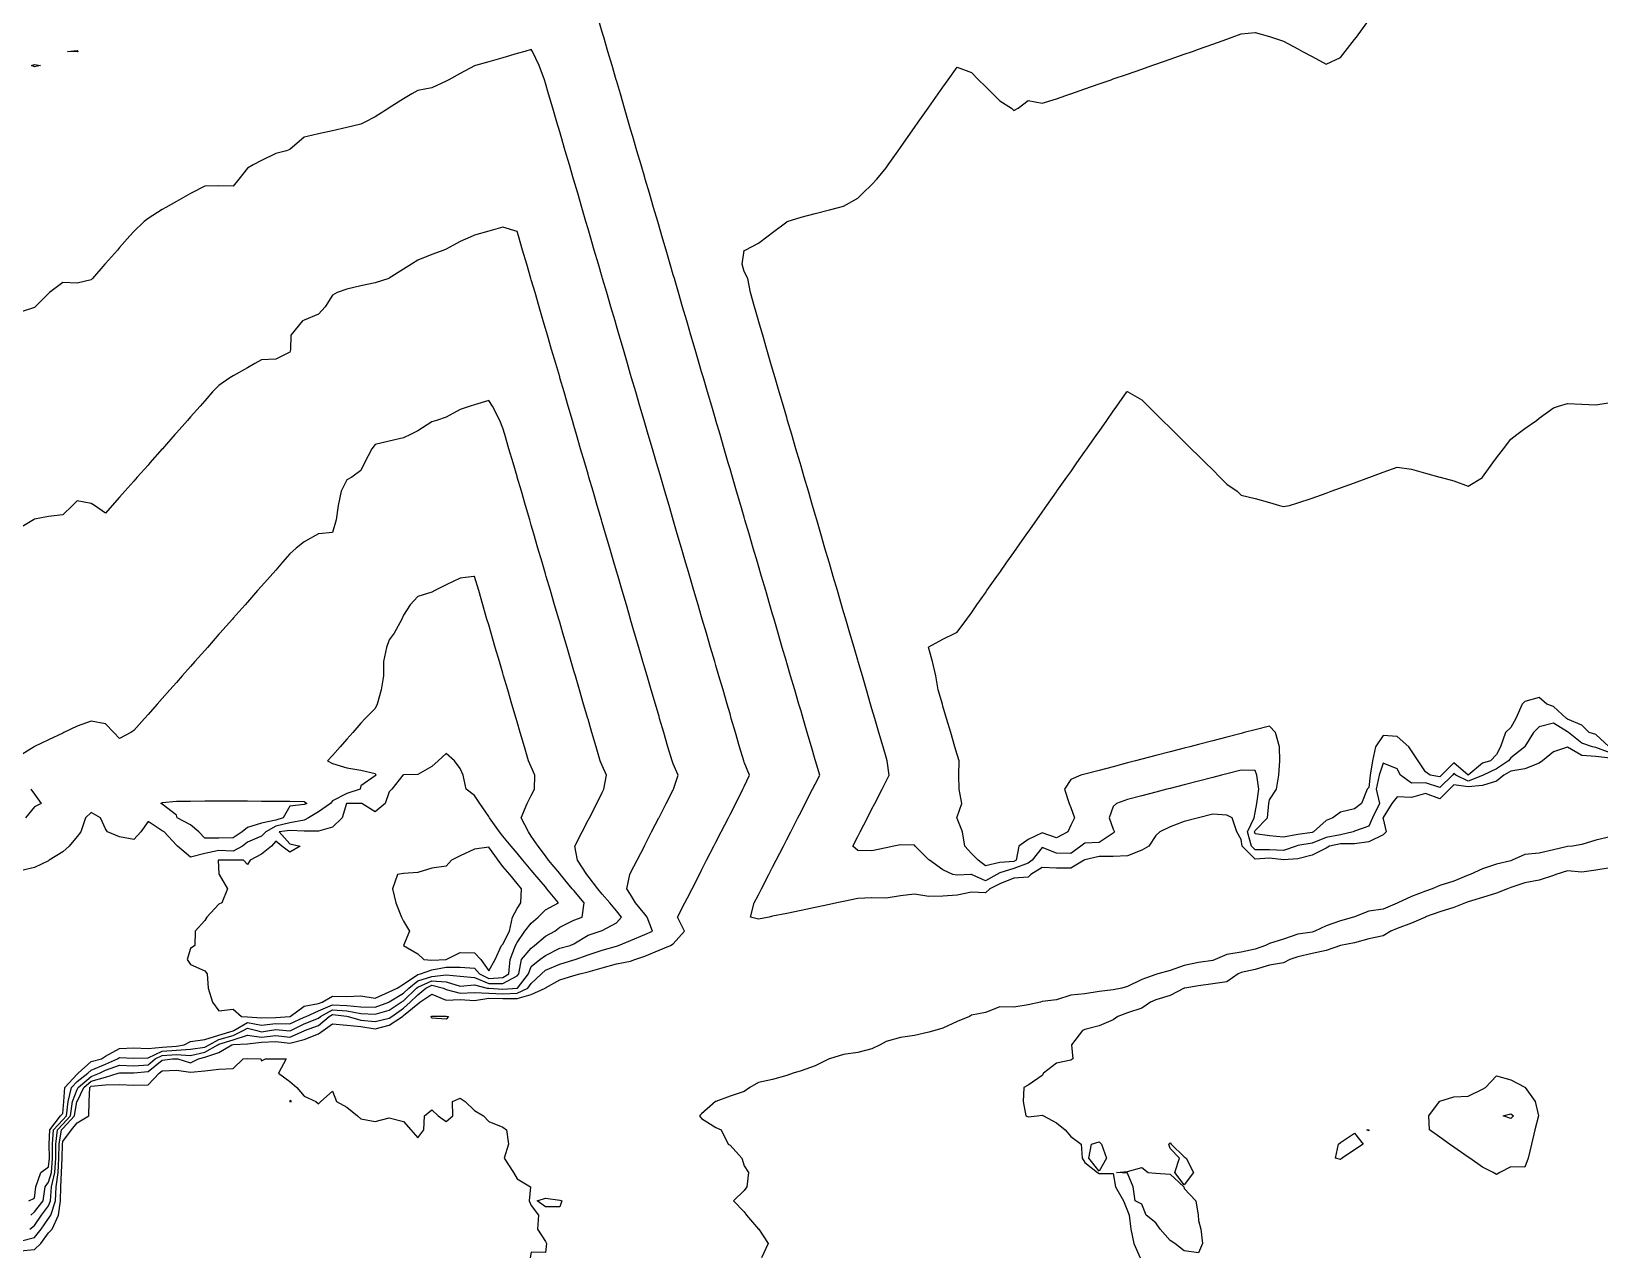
# Model space of a CAD drawing. Header units: metres. Extents: x 2681030 to 2681330, y 1246000 to 1246290.
# Drawn here: x 2681227.1 to 2681282.4, y 1246222.8 to 1246266 of the extents above; entities that cross this region are included whole.
import ezdxf

# ---------------------------------------------------------------- set-up
doc = ezdxf.new("R2010")
doc.units = ezdxf.units.M
doc.layers.add('BASIS_HOEHENLINIEN', color=8, linetype='Continuous')

msp = doc.modelspace()

# ---------------------------------------------------------------- linework, layer by layer
at = {"layer": 'BASIS_HOEHENLINIEN'}
for points, elevation in [([(2681253.13, 1246234.75), (2681252.75, 1246234.67), (2681252.473, 1246234.75), (2681252.606, 1246235.25), (2681252.75, 1246235.53), (2681252.863, 1246235.75), (2681253.119, 1246236.25), (2681253.25, 1246236.507), (2681253.375, 1246236.75), (2681253.631, 1246237.25), (2681253.75, 1246237.483), (2681253.887, 1246237.75), (2681254.143, 1246238.25), (2681254.25, 1246238.459), (2681254.399, 1246238.75), (2681254.655, 1246239.25), (2681254.75, 1246239.435), (2681254.911, 1246239.75), (2681254.761, 1246240.25), (2681254.75, 1246240.289), (2681254.615, 1246240.75), (2681254.469, 1246241.25), (2681254.323, 1246241.75), (2681254.25, 1246241.998), (2681254.176, 1246242.25), (2681254.03, 1246242.75), (2681253.884, 1246243.25), (2681253.75, 1246243.708), (2681253.738, 1246243.75), (2681253.591, 1246244.25), (2681253.445, 1246244.75), (2681253.299, 1246245.25), (2681253.25, 1246245.417), (2681253.153, 1246245.75), (2681253.006, 1246246.25), (2681252.86, 1246246.75), (2681252.75, 1246247.126), (2681252.714, 1246247.25), (2681252.567, 1246247.75), (2681252.421, 1246248.25), (2681252.275, 1246248.75), (2681252.25, 1246248.835), (2681252.129, 1246249.25), (2681251.982, 1246249.75), (2681251.836, 1246250.25), (2681251.75, 1246250.545), (2681251.69, 1246250.75), (2681251.544, 1246251.25), (2681251.397, 1246251.75), (2681251.251, 1246252.25), (2681251.25, 1246252.254), (2681251.105, 1246252.75), (2681250.959, 1246253.25), (2681250.812, 1246253.75), (2681250.75, 1246253.963), (2681250.666, 1246254.25), (2681250.52, 1246254.75), (2681250.374, 1246255.25), (2681250.25, 1246255.672), (2681250.227, 1246255.75), (2681250.081, 1246256.25), (2681249.935, 1246256.75), (2681249.789, 1246257.25), (2681249.75, 1246257.382), (2681249.642, 1246257.75), (2681249.496, 1246258.25), (2681249.35, 1246258.75), (2681249.25, 1246259.091), (2681249.203, 1246259.25), (2681249.057, 1246259.75), (2681248.911, 1246260.25), (2681248.765, 1246260.75), (2681248.75, 1246260.8), (2681248.618, 1246261.25), (2681248.472, 1246261.75), (2681248.326, 1246262.25), (2681248.25, 1246262.509), (2681248.18, 1246262.75), (2681248.033, 1246263.25), (2681247.887, 1246263.75), (2681247.75, 1246264.219), (2681247.741, 1246264.25), (2681247.595, 1246264.75), (2681247.448, 1246265.25), (2681247.302, 1246265.75), (2681247.25, 1246265.928), (2681247.156, 1246266.25)], 428.5), ([(2681261.146, 1246236.25), (2681260.75, 1246236.023), (2681260.251, 1246236.25), (2681260.25, 1246236.251), (2681260.231, 1246236.25), (2681259.75, 1246236.221), (2681259.595, 1246236.25), (2681259.25, 1246236.417), (2681258.781, 1246236.75), (2681258.75, 1246236.768), (2681258.272, 1246237.25), (2681258.25, 1246237.28), (2681257.75, 1246237.298), (2681257.523, 1246237.25), (2681257.25, 1246237.193), (2681256.75, 1246237.088), (2681256.25, 1246237.09), (2681256.08, 1246237.25), (2681256.25, 1246237.583), (2681256.336, 1246237.75), (2681256.592, 1246238.25), (2681256.75, 1246238.559), (2681256.848, 1246238.75), (2681257.104, 1246239.25), (2681257.25, 1246239.535), (2681257.36, 1246239.75), (2681257.289, 1246240.25), (2681257.25, 1246240.382), (2681257.142, 1246240.75), (2681256.996, 1246241.25), (2681256.85, 1246241.75), (2681256.75, 1246242.091), (2681256.703, 1246242.25), (2681256.557, 1246242.75), (2681256.411, 1246243.25), (2681256.265, 1246243.75), (2681256.25, 1246243.8), (2681256.118, 1246244.25), (2681255.972, 1246244.75), (2681255.826, 1246245.25), (2681255.75, 1246245.509), (2681255.68, 1246245.75), (2681255.533, 1246246.25), (2681255.387, 1246246.75), (2681255.25, 1246247.219), (2681255.241, 1246247.25), (2681255.095, 1246247.75), (2681254.948, 1246248.25), (2681254.802, 1246248.75), (2681254.75, 1246248.928), (2681254.656, 1246249.25), (2681254.51, 1246249.75), (2681254.363, 1246250.25), (2681254.25, 1246250.637), (2681254.217, 1246250.75), (2681254.071, 1246251.25), (2681253.924, 1246251.75), (2681253.778, 1246252.25), (2681253.75, 1246252.347), (2681253.632, 1246252.75), (2681253.486, 1246253.25), (2681253.339, 1246253.75), (2681253.25, 1246254.056), (2681253.193, 1246254.25), (2681253.047, 1246254.75), (2681252.901, 1246255.25), (2681252.755, 1246255.75), (2681252.75, 1246255.765), (2681252.608, 1246256.25), (2681252.477, 1246256.75), (2681252.383, 1246257.25), (2681252.25, 1246257.49), (2681252.178, 1246257.75), (2681252.25, 1246258.233), (2681252.284, 1246258.25), (2681252.75, 1246258.496), (2681253.094, 1246258.75), (2681253.25, 1246258.868), (2681253.75, 1246259.245), (2681253.762, 1246259.25), (2681254.25, 1246259.413), (2681254.75, 1246259.541), (2681255.25, 1246259.668), (2681255.572, 1246259.75), (2681255.75, 1246259.795), (2681256.25, 1246260.074), (2681256.429, 1246260.25), (2681256.75, 1246260.564), (2681256.916, 1246260.75), (2681257.25, 1246261.148), (2681257.322, 1246261.25), (2681257.675, 1246261.75), (2681257.75, 1246261.857), (2681258.027, 1246262.25), (2681258.25, 1246262.568), (2681258.379, 1246262.75), (2681258.73, 1246263.25), (2681258.75, 1246263.278), (2681259.083, 1246263.75), (2681259.25, 1246263.987), (2681259.435, 1246264.25), (2681259.75, 1246264.698), (2681260.25, 1246264.501), (2681260.504, 1246264.25), (2681260.75, 1246264.007), (2681261.01, 1246263.75), (2681261.25, 1246263.512), (2681261.666, 1246263.25), (2681261.75, 1246263.168), (2681261.898, 1246263.25), (2681262.25, 1246263.515), (2681262.75, 1246263.419), (2681263.25, 1246263.577), (2681263.747, 1246263.75), (2681263.75, 1246263.751), (2681264.25, 1246263.926), (2681264.75, 1246264.101), (2681265.175, 1246264.25), (2681265.25, 1246264.276), (2681265.75, 1246264.451), (2681266.25, 1246264.625), (2681266.606, 1246264.75), (2681266.75, 1246264.8), (2681267.25, 1246264.975), (2681267.75, 1246265.149), (2681268.037, 1246265.25), (2681268.25, 1246265.325), (2681268.75, 1246265.499), (2681269.25, 1246265.681), (2681269.437, 1246265.75), (2681269.75, 1246265.865), (2681270.25, 1246265.915), (2681270.75, 1246265.777), (2681270.821, 1246265.75), (2681271.25, 1246265.603), (2681271.75, 1246265.337), (2681271.911, 1246265.25), (2681272.25, 1246265.067), (2681272.75, 1246264.797), (2681273.25, 1246265.037), (2681273.418, 1246265.25), (2681273.75, 1246265.67), (2681273.811, 1246265.75), (2681274.182, 1246266.25)], 429), ([(2681226.75, 1246223.336), (2681227.25, 1246223.459), (2681227.488, 1246223.75), (2681227.75, 1246224.128), (2681227.823, 1246224.25), (2681227.99, 1246224.75), (2681228.015, 1246225.25), (2681228.081, 1246225.75), (2681228.113, 1246226.25), (2681228.118, 1246226.75), (2681228.201, 1246227.25), (2681228.25, 1246227.304), (2681228.664, 1246227.75), (2681228.748, 1246228.25), (2681228.75, 1246228.256), (2681228.994, 1246228.75), (2681229.25, 1246228.964), (2681229.75, 1246229.108), (2681230.201, 1246229.25), (2681230.25, 1246229.265), (2681230.75, 1246229.257), (2681231.25, 1246229.312), (2681231.75, 1246229.703), (2681232.117, 1246229.75), (2681232.25, 1246229.757), (2681232.298, 1246229.75), (2681232.75, 1246229.613), (2681233.024, 1246229.75), (2681233.25, 1246229.811), (2681233.75, 1246229.98), (2681234.199, 1246230.25), (2681234.25, 1246230.265), (2681234.75, 1246230.287), (2681235.25, 1246230.338), (2681235.75, 1246230.361), (2681236.25, 1246230.311), (2681236.75, 1246230.44), (2681237.25, 1246230.635), (2681237.423, 1246230.75), (2681237.75, 1246230.984), (2681238.25, 1246230.94), (2681238.75, 1246230.893), (2681239.25, 1246230.814), (2681239.75, 1246230.937), (2681240.209, 1246231.25), (2681240.25, 1246231.278), (2681240.75, 1246231.695), (2681240.83, 1246231.75), (2681241.25, 1246232.032), (2681241.75, 1246231.819), (2681242.25, 1246231.843), (2681242.75, 1246231.806), (2681243.25, 1246231.896), (2681243.75, 1246231.882), (2681244.25, 1246231.882), (2681244.75, 1246232.023), (2681245.238, 1246232.25), (2681245.25, 1246232.261), (2681245.75, 1246232.537), (2681246.25, 1246232.688), (2681246.456, 1246232.75), (2681246.75, 1246232.824), (2681247.25, 1246232.956), (2681247.75, 1246233.1), (2681248.25, 1246233.196), (2681248.395, 1246233.25), (2681248.75, 1246233.372), (2681249.25, 1246233.58), (2681249.657, 1246233.75), (2681249.75, 1246233.801), (2681250.143, 1246234.25), (2681249.902, 1246234.75), (2681250.158, 1246235.25), (2681250.25, 1246235.43), (2681250.414, 1246235.75), (2681250.67, 1246236.25), (2681250.75, 1246236.407), (2681250.926, 1246236.75), (2681251.182, 1246237.25), (2681251.25, 1246237.383), (2681251.438, 1246237.75), (2681251.694, 1246238.25), (2681251.75, 1246238.359), (2681251.95, 1246238.75), (2681252.206, 1246239.25), (2681252.25, 1246239.346), (2681252.439, 1246239.75), (2681252.25, 1246240.212), (2681252.234, 1246240.25), (2681252.088, 1246240.75), (2681251.942, 1246241.25), (2681251.796, 1246241.75), (2681251.75, 1246241.906), (2681251.649, 1246242.25), (2681251.503, 1246242.75), (2681251.357, 1246243.25), (2681251.25, 1246243.615), (2681251.211, 1246243.75), (2681251.064, 1246244.25), (2681250.918, 1246244.75), (2681250.772, 1246245.25), (2681250.75, 1246245.324), (2681250.625, 1246245.75), (2681250.479, 1246246.25), (2681250.333, 1246246.75), (2681250.25, 1246247.033), (2681250.187, 1246247.25), (2681250.04, 1246247.75), (2681249.894, 1246248.25), (2681249.75, 1246248.743), (2681249.748, 1246248.75), (2681249.602, 1246249.25), (2681249.455, 1246249.75), (2681249.309, 1246250.25), (2681249.25, 1246250.452), (2681249.163, 1246250.75), (2681249.017, 1246251.25), (2681248.87, 1246251.75), (2681248.75, 1246252.161), (2681248.724, 1246252.25), (2681248.578, 1246252.75), (2681248.432, 1246253.25), (2681248.285, 1246253.75), (2681248.25, 1246253.87), (2681248.139, 1246254.25), (2681247.993, 1246254.75), (2681247.846, 1246255.25), (2681247.75, 1246255.58), (2681247.7, 1246255.75), (2681247.554, 1246256.25), (2681247.408, 1246256.75), (2681247.261, 1246257.25), (2681247.25, 1246257.289), (2681247.115, 1246257.75), (2681246.969, 1246258.25), (2681246.823, 1246258.75), (2681246.75, 1246258.998), (2681246.676, 1246259.25), (2681246.53, 1246259.75), (2681246.384, 1246260.25), (2681246.25, 1246260.707), (2681246.238, 1246260.75), (2681246.091, 1246261.25), (2681245.945, 1246261.75), (2681245.799, 1246262.25), (2681245.75, 1246262.417), (2681245.653, 1246262.75), (2681245.506, 1246263.25), (2681245.36, 1246263.75), (2681245.25, 1246264.126), (2681245.213, 1246264.25), (2681245.033, 1246264.75), (2681244.788, 1246265.25), (2681244.75, 1246265.314), (2681244.527, 1246265.25), (2681244.25, 1246265.171), (2681243.75, 1246265.027), (2681243.25, 1246264.884), (2681242.783, 1246264.75), (2681242.75, 1246264.741), (2681242.25, 1246264.471), (2681241.841, 1246264.25), (2681241.75, 1246264.201), (2681241.25, 1246263.961), (2681240.75, 1246263.871), (2681240.541, 1246263.75), (2681240.25, 1246263.577), (2681239.75, 1246263.262), (2681239.73, 1246263.25), (2681239.25, 1246262.948), (2681238.882, 1246262.75), (2681238.75, 1246262.683), (2681238.25, 1246262.568), (2681237.75, 1246262.454), (2681237.25, 1246262.34), (2681236.852, 1246262.25), (2681236.75, 1246262.227), (2681236.25, 1246261.793), (2681236.126, 1246261.75), (2681235.75, 1246261.649), (2681235.25, 1246261.41), (2681234.958, 1246261.25), (2681234.75, 1246261.136), (2681234.454, 1246260.75), (2681234.25, 1246260.499), (2681233.75, 1246260.51), (2681233.25, 1246260.499), (2681232.766, 1246260.25), (2681232.75, 1246260.241), (2681232.25, 1246259.958), (2681231.882, 1246259.75), (2681231.75, 1246259.675), (2681231.25, 1246259.363), (2681231.113, 1246259.25), (2681230.75, 1246258.902), (2681230.615, 1246258.75), (2681230.25, 1246258.336), (2681230.174, 1246258.25), (2681229.75, 1246257.771), (2681229.732, 1246257.75), (2681229.29, 1246257.25), (2681229.25, 1246257.205), (2681228.75, 1246257.079), (2681228.25, 1246257.112), (2681227.785, 1246256.75), (2681227.75, 1246256.721), (2681227.272, 1246256.25), (2681227.25, 1246256.229), (2681226.75, 1246256.06)], 428), ([(2681228.785, 1246265.25), (2681228.75, 1246265.228), (2681228.414, 1246265.25), (2681228.75, 1246265.274), (2681228.785, 1246265.25)], 428.5), ([(2681227.469, 1246264.75), (2681227.25, 1246264.699), (2681227.144, 1246264.75), (2681227.25, 1246264.788), (2681227.469, 1246264.75)], 428.5), ([(2681227.093, 1246223.75), (2681227.25, 1246223.886), (2681227.493, 1246224.25), (2681227.75, 1246224.581), (2681227.816, 1246224.75), (2681227.853, 1246225.25), (2681227.963, 1246225.75), (2681228.002, 1246226.25), (2681228.003, 1246226.75), (2681228.063, 1246227.25), (2681228.25, 1246227.455), (2681228.523, 1246227.75), (2681228.595, 1246228.25), (2681228.75, 1246228.671), (2681228.789, 1246228.75), (2681229.25, 1246229.136), (2681229.539, 1246229.25), (2681229.75, 1246229.351), (2681230.25, 1246229.527), (2681230.75, 1246229.513), (2681231.25, 1246229.544), (2681231.502, 1246229.75), (2681231.75, 1246229.876), (2681232.25, 1246229.906), (2681232.75, 1246229.874), (2681233.25, 1246229.987), (2681233.707, 1246230.25), (2681233.75, 1246230.272), (2681234.25, 1246230.422), (2681234.75, 1246230.588), (2681235.25, 1246230.522), (2681235.75, 1246230.575), (2681236.25, 1246230.524), (2681236.75, 1246230.743), (2681236.764, 1246230.75), (2681237.25, 1246230.933), (2681237.626, 1246231.25), (2681237.75, 1246231.319), (2681238.25, 1246231.263), (2681238.302, 1246231.25), (2681238.75, 1246231.118), (2681239.25, 1246231.076), (2681239.75, 1246231.193), (2681239.833, 1246231.25), (2681240.25, 1246231.54), (2681240.484, 1246231.75), (2681240.75, 1246232.008), (2681241.035, 1246232.25), (2681241.25, 1246232.35), (2681241.662, 1246232.25), (2681241.75, 1246232.198), (2681242.25, 1246232.07), (2681242.75, 1246232.093), (2681243.25, 1246232.068), (2681243.75, 1246232.044), (2681244.25, 1246232.063), (2681244.625, 1246232.25), (2681244.75, 1246232.41), (2681245.109, 1246232.75), (2681245.25, 1246232.879), (2681245.75, 1246233.088), (2681246.25, 1246233.24), (2681246.29, 1246233.25), (2681246.75, 1246233.42), (2681247.25, 1246233.578), (2681247.75, 1246233.727), (2681247.819, 1246233.75), (2681248.25, 1246233.93), (2681248.75, 1246234.138), (2681249.019, 1246234.25), (2681248.827, 1246234.75), (2681248.75, 1246234.853), (2681248.422, 1246235.25), (2681248.25, 1246235.55), (2681248.113, 1246235.75), (2681248.221, 1246236.25), (2681248.25, 1246236.307), (2681248.477, 1246236.75), (2681248.733, 1246237.25), (2681248.75, 1246237.283), (2681248.989, 1246237.75), (2681249.245, 1246238.25), (2681249.25, 1246238.259), (2681249.501, 1246238.75), (2681249.75, 1246239.235), (2681249.757, 1246239.25), (2681249.92, 1246239.75), (2681249.75, 1246240.15), (2681249.707, 1246240.25), (2681249.561, 1246240.75), (2681249.415, 1246241.25), (2681249.269, 1246241.75), (2681249.25, 1246241.813), (2681249.122, 1246242.25), (2681248.976, 1246242.75), (2681248.83, 1246243.25), (2681248.75, 1246243.522), (2681248.683, 1246243.75), (2681248.537, 1246244.25), (2681248.391, 1246244.75), (2681248.25, 1246245.232), (2681248.245, 1246245.25), (2681248.098, 1246245.75), (2681247.952, 1246246.25), (2681247.806, 1246246.75), (2681247.75, 1246246.941), (2681247.66, 1246247.25), (2681247.513, 1246247.75), (2681247.367, 1246248.25), (2681247.25, 1246248.65), (2681247.221, 1246248.75), (2681247.074, 1246249.25), (2681246.928, 1246249.75), (2681246.782, 1246250.25), (2681246.75, 1246250.359), (2681246.636, 1246250.75), (2681246.489, 1246251.25), (2681246.343, 1246251.75), (2681246.25, 1246252.069), (2681246.197, 1246252.25), (2681246.051, 1246252.75), (2681245.904, 1246253.25), (2681245.758, 1246253.75), (2681245.75, 1246253.778), (2681245.612, 1246254.25), (2681245.466, 1246254.75), (2681245.319, 1246255.25), (2681245.25, 1246255.487), (2681245.173, 1246255.75), (2681245.027, 1246256.25), (2681244.881, 1246256.75), (2681244.75, 1246257.196), (2681244.734, 1246257.25), (2681244.588, 1246257.75), (2681244.442, 1246258.25), (2681244.295, 1246258.75), (2681244.25, 1246258.906), (2681243.75, 1246259.058), (2681243.25, 1246258.915), (2681242.75, 1246258.771), (2681242.702, 1246258.75), (2681242.25, 1246258.55), (2681241.75, 1246258.28), (2681241.668, 1246258.25), (2681241.25, 1246258.097), (2681240.75, 1246257.888), (2681240.531, 1246257.75), (2681240.25, 1246257.573), (2681239.75, 1246257.258), (2681239.727, 1246257.25), (2681239.25, 1246257.099), (2681238.75, 1246256.985), (2681238.25, 1246256.871), (2681237.914, 1246256.75), (2681237.75, 1246256.663), (2681237.485, 1246256.25), (2681237.25, 1246255.985), (2681236.75, 1246255.781), (2681236.693, 1246255.75), (2681236.284, 1246255.25), (2681236.267, 1246254.75), (2681236.25, 1246254.654), (2681235.75, 1246254.403), (2681235.25, 1246254.376), (2681235.009, 1246254.25), (2681234.75, 1246254.103), (2681234.25, 1246253.82), (2681234.137, 1246253.75), (2681233.75, 1246253.483), (2681233.525, 1246253.25), (2681233.25, 1246252.939), (2681233.083, 1246252.75), (2681232.75, 1246252.373), (2681232.641, 1246252.25), (2681232.25, 1246251.807), (2681232.199, 1246251.75), (2681231.758, 1246251.25), (2681231.75, 1246251.241), (2681231.315, 1246250.75), (2681231.25, 1246250.676), (2681230.874, 1246250.25), (2681230.75, 1246250.11), (2681230.432, 1246249.75), (2681230.25, 1246249.544), (2681229.99, 1246249.25), (2681229.75, 1246248.979), (2681229.364, 1246249.25), (2681229.25, 1246249.316), (2681228.75, 1246249.411), (2681228.586, 1246249.25), (2681228.25, 1246248.919), (2681227.75, 1246248.857), (2681227.25, 1246248.773), (2681227.217, 1246248.75), (2681226.75, 1246248.459)], 427.5), ([(2681227.127, 1246224.25), (2681227.25, 1246224.37), (2681227.554, 1246224.75), (2681227.629, 1246225.25), (2681227.75, 1246225.405), (2681227.846, 1246225.75), (2681227.891, 1246226.25), (2681227.889, 1246226.75), (2681227.926, 1246227.25), (2681228.25, 1246227.607), (2681228.383, 1246227.75), (2681228.443, 1246228.25), (2681228.558, 1246228.75), (2681228.75, 1246228.961), (2681229.133, 1246229.25), (2681229.25, 1246229.355), (2681229.75, 1246229.562), (2681230.178, 1246229.75), (2681230.25, 1246229.798), (2681230.75, 1246229.776), (2681231.25, 1246229.786), (2681231.75, 1246230.02), (2681232.25, 1246230.055), (2681232.75, 1246230.09), (2681233.25, 1246230.163), (2681233.401, 1246230.25), (2681233.75, 1246230.432), (2681234.25, 1246230.579), (2681234.601, 1246230.75), (2681234.75, 1246230.841), (2681235.082, 1246230.75), (2681235.25, 1246230.707), (2681235.531, 1246230.75), (2681235.75, 1246230.788), (2681236.118, 1246230.75), (2681236.25, 1246230.736), (2681236.281, 1246230.75), (2681236.75, 1246230.984), (2681237.25, 1246231.185), (2681237.327, 1246231.25), (2681237.75, 1246231.486), (2681238.25, 1246231.446), (2681238.75, 1246231.347), (2681239.25, 1246231.332), (2681239.75, 1246231.472), (2681240.165, 1246231.75), (2681240.25, 1246231.802), (2681240.712, 1246232.25), (2681240.75, 1246232.281), (2681241.25, 1246232.505), (2681241.75, 1246232.467), (2681242.25, 1246232.321), (2681242.75, 1246232.366), (2681243.2, 1246232.25), (2681243.25, 1246232.241), (2681243.75, 1246232.206), (2681244.25, 1246232.243), (2681244.263, 1246232.25), (2681244.657, 1246232.75), (2681244.75, 1246233.005), (2681245.049, 1246233.25), (2681245.25, 1246233.398), (2681245.75, 1246233.656), (2681246.124, 1246233.75), (2681246.25, 1246233.81), (2681246.75, 1246234.107), (2681247.181, 1246234.25), (2681247.25, 1246234.279), (2681247.75, 1246234.552), (2681247.932, 1246234.75), (2681247.75, 1246234.966), (2681247.511, 1246235.25), (2681247.25, 1246235.56), (2681247.09, 1246235.75), (2681246.75, 1246236.19), (2681246.701, 1246236.25), (2681246.383, 1246236.75), (2681246.284, 1246237.25), (2681246.54, 1246237.75), (2681246.75, 1246238.159), (2681246.797, 1246238.25), (2681247.053, 1246238.75), (2681247.25, 1246239.135), (2681247.309, 1246239.25), (2681247.4, 1246239.75), (2681247.25, 1246240.091), (2681247.18, 1246240.25), (2681247.034, 1246240.75), (2681246.888, 1246241.25), (2681246.75, 1246241.72), (2681246.741, 1246241.75), (2681246.595, 1246242.25), (2681246.449, 1246242.75), (2681246.303, 1246243.25), (2681246.25, 1246243.43), (2681246.156, 1246243.75), (2681246.01, 1246244.25), (2681245.864, 1246244.75), (2681245.75, 1246245.139), (2681245.717, 1246245.25), (2681245.571, 1246245.75), (2681245.425, 1246246.25), (2681245.279, 1246246.75), (2681245.25, 1246246.848), (2681245.132, 1246247.25), (2681244.986, 1246247.75), (2681244.84, 1246248.25), (2681244.75, 1246248.557), (2681244.694, 1246248.75), (2681244.547, 1246249.25), (2681244.401, 1246249.75), (2681244.255, 1246250.25), (2681244.25, 1246250.267), (2681244.109, 1246250.75), (2681243.962, 1246251.25), (2681243.816, 1246251.75), (2681243.75, 1246251.976), (2681243.643, 1246252.25), (2681243.384, 1246252.75), (2681243.25, 1246252.945), (2681242.75, 1246252.802), (2681242.6, 1246252.75), (2681242.25, 1246252.63), (2681241.75, 1246252.36), (2681241.41, 1246252.25), (2681241.25, 1246252.198), (2681240.75, 1246251.883), (2681240.495, 1246251.75), (2681240.25, 1246251.629), (2681239.75, 1246251.515), (2681239.25, 1246251.401), (2681239.138, 1246251.25), (2681238.874, 1246250.75), (2681238.75, 1246250.48), (2681238.427, 1246250.25), (2681238.25, 1246250.153), (2681238.048, 1246249.75), (2681237.948, 1246249.25), (2681237.881, 1246248.75), (2681237.75, 1246248.297), (2681237.265, 1246248.25), (2681237.25, 1246248.248), (2681236.75, 1246247.965), (2681236.473, 1246247.75), (2681236.25, 1246247.541), (2681235.993, 1246247.25), (2681235.75, 1246246.975), (2681235.551, 1246246.75), (2681235.25, 1246246.41), (2681235.109, 1246246.25), (2681234.75, 1246245.844), (2681234.667, 1246245.75), (2681234.25, 1246245.278), (2681234.225, 1246245.25), (2681233.783, 1246244.75), (2681233.75, 1246244.712), (2681233.342, 1246244.25), (2681233.25, 1246244.146), (2681232.9, 1246243.75), (2681232.75, 1246243.58), (2681232.458, 1246243.25), (2681232.25, 1246243.015), (2681232.016, 1246242.75), (2681231.75, 1246242.449), (2681231.574, 1246242.25), (2681231.25, 1246241.883), (2681231.132, 1246241.75), (2681230.75, 1246241.318), (2681230.643, 1246241.25), (2681230.25, 1246241.046), (2681230.049, 1246241.25), (2681229.75, 1246241.554), (2681229.25, 1246241.651), (2681228.75, 1246241.471), (2681228.283, 1246241.25), (2681228.25, 1246241.234), (2681227.75, 1246240.995), (2681227.25, 1246240.756), (2681227.237, 1246240.75), (2681226.75, 1246240.437)], 427), ([(2681261.831, 1246236.75), (2681261.75, 1246236.713), (2681261.25, 1246236.671), (2681260.75, 1246236.556), (2681260.49, 1246236.75), (2681260.25, 1246236.993), (2681260.023, 1246237.25), (2681259.938, 1246237.75), (2681259.75, 1246238.221), (2681259.74, 1246238.25), (2681259.75, 1246238.28), (2681259.914, 1246238.75), (2681259.826, 1246239.25), (2681259.809, 1246239.75), (2681259.816, 1246240.25), (2681259.75, 1246240.474), (2681259.669, 1246240.75), (2681259.523, 1246241.25), (2681259.377, 1246241.75), (2681259.25, 1246242.184), (2681259.231, 1246242.25), (2681259.084, 1246242.75), (2681259.001, 1246243.25), (2681258.88, 1246243.75), (2681258.75, 1246244.216), (2681258.746, 1246244.25), (2681258.75, 1246244.272), (2681259.25, 1246244.543), (2681259.68, 1246244.75), (2681259.75, 1246244.789), (2681260.096, 1246245.25), (2681260.25, 1246245.468), (2681260.448, 1246245.75), (2681260.75, 1246246.178), (2681260.801, 1246246.25), (2681261.152, 1246246.75), (2681261.25, 1246246.889), (2681261.505, 1246247.25), (2681261.75, 1246247.598), (2681261.857, 1246247.75), (2681262.209, 1246248.25), (2681262.25, 1246248.308), (2681262.561, 1246248.75), (2681262.75, 1246249.018), (2681262.914, 1246249.25), (2681263.25, 1246249.728), (2681263.265, 1246249.75), (2681263.617, 1246250.25), (2681263.75, 1246250.439), (2681263.97, 1246250.75), (2681264.25, 1246251.148), (2681264.322, 1246251.25), (2681264.674, 1246251.75), (2681264.75, 1246251.858), (2681265.026, 1246252.25), (2681265.25, 1246252.568), (2681265.378, 1246252.75), (2681265.73, 1246253.25), (2681265.75, 1246253.263), (2681265.764, 1246253.25), (2681266.25, 1246252.972), (2681266.475, 1246252.75), (2681266.75, 1246252.478), (2681266.981, 1246252.25), (2681267.25, 1246251.984), (2681267.487, 1246251.75), (2681267.75, 1246251.49), (2681267.992, 1246251.25), (2681268.25, 1246250.995), (2681268.498, 1246250.75), (2681268.75, 1246250.501), (2681269.004, 1246250.25), (2681269.25, 1246250.007), (2681269.616, 1246249.75), (2681269.75, 1246249.619), (2681270.25, 1246249.496), (2681270.75, 1246249.352), (2681271.106, 1246249.25), (2681271.25, 1246249.209), (2681271.454, 1246249.25), (2681271.75, 1246249.338), (2681272.25, 1246249.513), (2681272.75, 1246249.688), (2681272.922, 1246249.75), (2681273.25, 1246249.869), (2681273.75, 1246250.053), (2681274.25, 1246250.237), (2681274.284, 1246250.25), (2681274.75, 1246250.421), (2681275.25, 1246250.605), (2681275.75, 1246250.529), (2681276.25, 1246250.391), (2681276.75, 1246250.253), (2681276.759, 1246250.25), (2681277.25, 1246250.115), (2681277.75, 1246249.931), (2681278.25, 1246250.238), (2681278.259, 1246250.25), (2681278.623, 1246250.75), (2681278.75, 1246250.924), (2681278.988, 1246251.25), (2681279.25, 1246251.585), (2681279.46, 1246251.75), (2681279.75, 1246251.96), (2681280.15, 1246252.25), (2681280.25, 1246252.322), (2681280.75, 1246252.686), (2681280.925, 1246252.75), (2681281.25, 1246252.841), (2681281.75, 1246252.815), (2681282.25, 1246252.793), (2681282.75, 1246252.877)], 429.5), ([(2681227.052, 1246224.75), (2681227.25, 1246224.847), (2681227.297, 1246225.25), (2681227.48, 1246225.75), (2681227.75, 1246225.956), (2681227.779, 1246226.25), (2681227.774, 1246226.75), (2681227.789, 1246227.25), (2681228.163, 1246227.75), (2681228.25, 1246227.832), (2681228.29, 1246228.25), (2681228.322, 1246228.75), (2681228.75, 1246229.22), (2681228.789, 1246229.25), (2681229.25, 1246229.662), (2681229.612, 1246229.75), (2681229.75, 1246229.849), (2681230.25, 1246230.117), (2681230.75, 1246230.14), (2681231.25, 1246230.117), (2681231.75, 1246230.164), (2681232.25, 1246230.204), (2681232.522, 1246230.25), (2681232.75, 1246230.366), (2681233.25, 1246230.432), (2681233.75, 1246230.592), (2681234.25, 1246230.736), (2681234.278, 1246230.75), (2681234.75, 1246231.039), (2681235.25, 1246230.946), (2681235.75, 1246230.997), (2681236.25, 1246230.991), (2681236.75, 1246231.223), (2681236.817, 1246231.25), (2681237.25, 1246231.445), (2681237.75, 1246231.652), (2681238.25, 1246231.63), (2681238.75, 1246231.584), (2681239.25, 1246231.576), (2681239.733, 1246231.75), (2681239.75, 1246231.759), (2681240.25, 1246232.066), (2681240.44, 1246232.25), (2681240.75, 1246232.504), (2681241.25, 1246232.661), (2681241.75, 1246232.72), (2681242.25, 1246232.662), (2681242.75, 1246232.62), (2681243.25, 1246232.415), (2681243.75, 1246232.405), (2681244.25, 1246232.677), (2681244.308, 1246232.75), (2681244.409, 1246233.25), (2681244.75, 1246233.652), (2681244.868, 1246233.75), (2681245.25, 1246234.071), (2681245.582, 1246234.25), (2681245.75, 1246234.39), (2681246.25, 1246234.641), (2681246.542, 1246234.75), (2681246.616, 1246235.25), (2681246.25, 1246235.685), (2681246.195, 1246235.75), (2681245.774, 1246236.25), (2681245.75, 1246236.281), (2681245.36, 1246236.75), (2681245.25, 1246236.907), (2681244.987, 1246237.25), (2681244.75, 1246237.603), (2681244.651, 1246237.75), (2681244.388, 1246238.25), (2681244.604, 1246238.75), (2681244.75, 1246239.035), (2681244.86, 1246239.25), (2681244.88, 1246239.75), (2681244.75, 1246240.041), (2681244.656, 1246240.25), (2681244.507, 1246240.75), (2681244.36, 1246241.25), (2681244.25, 1246241.628), (2681244.214, 1246241.75), (2681244.068, 1246242.25), (2681243.922, 1246242.75), (2681243.775, 1246243.25), (2681243.75, 1246243.337), (2681243.629, 1246243.75), (2681243.483, 1246244.25), (2681243.337, 1246244.75), (2681243.25, 1246245.046), (2681243.19, 1246245.25), (2681243.044, 1246245.75), (2681242.898, 1246246.25), (2681242.752, 1246246.75), (2681242.75, 1246246.754), (2681242.722, 1246246.75), (2681242.25, 1246246.69), (2681241.75, 1246246.459), (2681241.355, 1246246.25), (2681241.25, 1246246.193), (2681240.75, 1246246.045), (2681240.479, 1246245.75), (2681240.25, 1246245.385), (2681240.188, 1246245.25), (2681239.915, 1246244.75), (2681239.75, 1246244.516), (2681239.654, 1246244.25), (2681239.549, 1246243.75), (2681239.54, 1246243.25), (2681239.459, 1246242.75), (2681239.316, 1246242.25), (2681239.25, 1246242.1), (2681238.902, 1246241.75), (2681238.75, 1246241.578), (2681238.461, 1246241.25), (2681238.25, 1246241.012), (2681238.019, 1246240.75), (2681237.75, 1246240.446), (2681237.577, 1246240.25), (2681237.75, 1246240.162), (2681238.25, 1246240.008), (2681238.75, 1246239.925), (2681239.25, 1246239.804), (2681239.271, 1246239.75), (2681239.25, 1246239.728), (2681238.75, 1246239.379), (2681238.72, 1246239.25), (2681238.25, 1246239.098), (2681237.75, 1246238.841), (2681237.677, 1246238.75), (2681237.25, 1246238.456), (2681236.902, 1246238.25), (2681236.75, 1246238.162), (2681236.25, 1246238.07), (2681235.75, 1246237.954), (2681235.398, 1246237.75), (2681235.25, 1246237.601), (2681234.75, 1246237.384), (2681234.579, 1246237.25), (2681234.25, 1246237.069), (2681233.75, 1246237.099), (2681233.25, 1246236.985), (2681232.75, 1246236.86), (2681232.285, 1246237.25), (2681232.25, 1246237.286), (2681231.817, 1246237.75), (2681231.75, 1246237.793), (2681231.25, 1246238.116), (2681230.995, 1246237.75), (2681230.75, 1246237.48), (2681230.25, 1246237.582), (2681229.825, 1246237.75), (2681229.75, 1246237.853), (2681229.576, 1246238.25), (2681229.25, 1246238.438), (2681229.048, 1246238.25), (2681228.881, 1246237.75), (2681228.75, 1246237.584), (2681228.468, 1246237.25), (2681228.25, 1246237.05), (2681227.768, 1246236.75), (2681227.75, 1246236.731), (2681227.25, 1246236.493), (2681226.75, 1246236.381)], 426.5), ([(2681282.716, 1246240.75), (2681282.25, 1246241.181), (2681282.016, 1246241.25), (2681281.75, 1246241.509), (2681281.25, 1246241.725), (2681281.218, 1246241.75), (2681280.75, 1246242.163), (2681280.522, 1246242.25), (2681280.25, 1246242.483), (2681279.75, 1246242.341), (2681279.651, 1246242.25), (2681279.426, 1246241.75), (2681279.25, 1246241.426), (2681279.065, 1246241.25), (2681278.882, 1246240.75), (2681278.75, 1246240.481), (2681278.534, 1246240.25), (2681278.25, 1246240.174), (2681277.75, 1246239.753), (2681277.25, 1246240.181), (2681276.807, 1246239.75), (2681276.75, 1246239.694), (2681276.41, 1246239.75), (2681276.25, 1246239.867), (2681275.984, 1246240.25), (2681275.75, 1246240.612), (2681275.658, 1246240.75), (2681275.25, 1246241.112), (2681274.75, 1246241.146), (2681274.483, 1246240.75), (2681274.375, 1246240.25), (2681274.303, 1246239.75), (2681274.25, 1246239.312), (2681274.192, 1246239.25), (2681273.991, 1246238.75), (2681273.75, 1246238.565), (2681273.25, 1246238.448), (2681272.987, 1246238.25), (2681272.75, 1246238.156), (2681272.302, 1246237.75), (2681272.25, 1246237.734), (2681271.75, 1246237.653), (2681271.25, 1246237.562), (2681270.75, 1246237.615), (2681270.25, 1246237.686), (2681270.227, 1246237.75), (2681270.25, 1246237.794), (2681270.679, 1246238.25), (2681270.729, 1246238.75), (2681270.75, 1246238.884), (2681271.002, 1246239.25), (2681271.084, 1246239.75), (2681271.116, 1246240.25), (2681271.098, 1246240.75), (2681270.967, 1246241.25), (2681270.75, 1246241.481), (2681270.25, 1246241.35), (2681269.864, 1246241.25), (2681269.75, 1246241.22), (2681269.25, 1246241.09), (2681268.75, 1246240.96), (2681268.25, 1246240.828), (2681267.946, 1246240.75), (2681267.75, 1246240.699), (2681267.25, 1246240.569), (2681266.75, 1246240.438), (2681266.25, 1246240.307), (2681266.027, 1246240.25), (2681265.75, 1246240.178), (2681265.25, 1246240.047), (2681264.75, 1246239.917), (2681264.25, 1246239.786), (2681264.109, 1246239.75), (2681263.75, 1246239.593), (2681263.536, 1246239.25), (2681263.692, 1246238.75), (2681263.75, 1246238.606), (2681263.884, 1246238.25), (2681263.75, 1246237.989), (2681263.643, 1246237.75), (2681263.25, 1246237.538), (2681262.75, 1246237.715), (2681262.25, 1246237.485), (2681261.928, 1246237.25), (2681261.831, 1246236.75)], 429.5), ([(2681282.75, 1246240.541), (2681282.25, 1246240.723), (2681282.134, 1246240.75), (2681281.75, 1246240.876), (2681281.282, 1246241.25), (2681281.25, 1246241.276), (2681280.75, 1246241.586), (2681280.25, 1246241.449), (2681280.056, 1246241.25), (2681279.75, 1246240.756), (2681279.747, 1246240.75), (2681279.25, 1246240.355), (2681279.175, 1246240.25), (2681278.75, 1246239.97), (2681278.279, 1246239.75), (2681278.25, 1246239.736), (2681277.75, 1246239.542), (2681277.312, 1246239.75), (2681277.25, 1246239.803), (2681277.195, 1246239.75), (2681276.75, 1246239.316), (2681276.25, 1246239.484), (2681275.75, 1246239.465), (2681275.362, 1246239.75), (2681275.25, 1246239.971), (2681274.75, 1246240.174), (2681274.614, 1246239.75), (2681274.503, 1246239.25), (2681274.623, 1246238.75), (2681274.384, 1246238.25), (2681274.25, 1246237.95), (2681273.75, 1246237.773), (2681273.699, 1246237.75), (2681273.25, 1246237.65), (2681272.75, 1246237.549), (2681272.25, 1246237.356), (2681271.75, 1246237.273), (2681271.692, 1246237.25), (2681271.25, 1246237.097), (2681270.75, 1246237.122), (2681270.25, 1246237.123), (2681270.121, 1246237.25), (2681269.973, 1246237.75), (2681270.216, 1246238.25), (2681270.25, 1246238.433), (2681270.3, 1246238.75), (2681270.378, 1246239.25), (2681270.301, 1246239.75), (2681270.25, 1246239.912), (2681269.75, 1246239.93), (2681269.25, 1246239.8), (2681269.058, 1246239.75), (2681268.75, 1246239.67), (2681268.25, 1246239.539), (2681267.75, 1246239.409), (2681267.25, 1246239.279), (2681267.14, 1246239.25), (2681266.75, 1246239.148), (2681266.25, 1246239.018), (2681265.75, 1246238.888), (2681265.362, 1246238.75), (2681265.25, 1246238.649), (2681265.1, 1246238.25), (2681265.25, 1246237.848), (2681265.287, 1246237.75), (2681265.25, 1246237.704), (2681264.75, 1246237.373), (2681264.25, 1246237.359), (2681264.111, 1246237.25), (2681263.75, 1246236.991), (2681263.25, 1246237.004), (2681262.75, 1246237.203), (2681262.393, 1246236.75), (2681262.25, 1246236.647), (2681261.75, 1246236.464), (2681261.25, 1246236.313), (2681261.146, 1246236.25)], 429), ([(2681236.25, 1246231.248), (2681236.254, 1246231.25), (2681236.75, 1246231.614), (2681237.25, 1246231.708), (2681237.389, 1246231.75), (2681237.75, 1246231.961), (2681238.25, 1246231.955), (2681238.75, 1246231.973), (2681239.25, 1246231.897), (2681239.75, 1246232.116), (2681240.028, 1246232.25), (2681240.25, 1246232.387), (2681240.75, 1246232.726), (2681240.85, 1246232.75), (2681241.25, 1246232.894), (2681241.75, 1246232.984), (2681242.25, 1246232.99), (2681242.75, 1246232.946), (2681242.923, 1246232.75), (2681243.25, 1246232.589), (2681243.75, 1246232.62), (2681243.961, 1246232.75), (2681244.002, 1246233.25), (2681244.189, 1246233.75), (2681244.25, 1246233.849), (2681244.525, 1246234.25), (2681244.75, 1246234.531), (2681244.99, 1246234.75), (2681245.25, 1246235.005), (2681245.708, 1246235.25), (2681245.3, 1246235.75), (2681245.25, 1246235.809), (2681244.879, 1246236.25), (2681244.75, 1246236.404), (2681244.458, 1246236.75), (2681244.25, 1246236.998), (2681244.038, 1246237.25), (2681243.75, 1246237.605), (2681243.629, 1246237.75), (2681243.277, 1246238.25), (2681243.25, 1246238.291), (2681242.941, 1246238.75), (2681242.75, 1246239.036), (2681242.451, 1246239.25), (2681242.356, 1246239.75), (2681242.25, 1246239.989), (2681242.04, 1246240.25), (2681241.75, 1246240.515), (2681241.475, 1246240.25), (2681241.25, 1246240.051), (2681240.75, 1246239.778), (2681240.25, 1246239.765), (2681240.23, 1246239.75), (2681239.841, 1246239.25), (2681239.75, 1246239.164), (2681239.606, 1246238.75), (2681239.25, 1246238.453), (2681238.777, 1246238.75), (2681238.75, 1246238.755), (2681238.25, 1246238.754), (2681238.244, 1246238.75), (2681238.084, 1246238.25), (2681237.75, 1246237.912), (2681237.25, 1246237.776), (2681236.75, 1246237.775), (2681236.25, 1246237.795), (2681235.865, 1246237.75), (2681236.25, 1246237.334), (2681236.605, 1246237.25), (2681236.25, 1246237.041), (2681235.967, 1246237.25), (2681235.75, 1246237.422), (2681235.602, 1246237.25), (2681235.25, 1246236.965), (2681234.845, 1246236.75), (2681234.75, 1246236.604), (2681234.608, 1246236.75), (2681234.25, 1246236.758), (2681233.75, 1246236.757), (2681233.718, 1246236.75), (2681233.75, 1246236.26), (2681233.755, 1246236.25), (2681234.048, 1246235.75), (2681233.847, 1246235.25), (2681233.75, 1246235.206), (2681233.326, 1246234.75), (2681233.25, 1246234.627), (2681232.911, 1246234.25), (2681232.904, 1246233.75), (2681232.75, 1246233.646), (2681232.626, 1246233.25), (2681232.75, 1246233.083), (2681233.25, 1246232.857), (2681233.336, 1246232.75), (2681233.367, 1246232.25), (2681233.524, 1246231.75), (2681233.75, 1246231.447), (2681234.25, 1246231.503), (2681234.546, 1246231.25), (2681234.75, 1246231.237), (2681235.25, 1246231.201), (2681235.75, 1246231.206), (2681236.25, 1246231.248)], 426), ([(2681282.75, 1246240.346), (2681282.25, 1246240.406), (2681281.75, 1246240.447), (2681281.25, 1246240.73), (2681280.75, 1246240.573), (2681280.363, 1246240.25), (2681280.25, 1246240.171), (2681279.75, 1246239.967), (2681279.25, 1246239.885), (2681279.003, 1246239.75), (2681278.75, 1246239.537), (2681278.25, 1246239.385), (2681277.75, 1246239.334), (2681277.25, 1246239.405), (2681277.091, 1246239.25), (2681276.75, 1246238.921), (2681276.25, 1246239.098), (2681275.75, 1246238.959), (2681275.25, 1246238.986), (2681275.065, 1246238.75), (2681274.75, 1246238.256), (2681274.747, 1246238.25), (2681274.75, 1246238.216), (2681274.858, 1246237.75), (2681274.75, 1246237.646), (2681274.25, 1246237.405), (2681273.75, 1246237.327), (2681273.25, 1246237.329), (2681272.861, 1246237.25), (2681272.75, 1246237.181), (2681272.25, 1246236.936), (2681271.75, 1246236.805), (2681271.25, 1246236.764), (2681270.75, 1246236.83), (2681270.25, 1246236.792), (2681269.786, 1246237.25), (2681269.75, 1246237.479), (2681269.599, 1246237.75), (2681269.437, 1246238.25), (2681269.25, 1246238.345), (2681268.75, 1246238.38), (2681268.252, 1246238.25), (2681268.25, 1246238.249), (2681267.75, 1246238.113), (2681267.25, 1246237.928), (2681266.893, 1246237.75), (2681266.75, 1246237.626), (2681266.506, 1246237.25), (2681266.25, 1246237.105), (2681265.75, 1246236.903), (2681265.25, 1246236.884), (2681264.75, 1246236.887), (2681264.25, 1246236.767), (2681264.223, 1246236.75), (2681263.75, 1246236.477), (2681263.25, 1246236.47), (2681262.75, 1246236.499), (2681262.349, 1246236.25), (2681262.25, 1246236.153), (2681261.75, 1246236.12), (2681261.25, 1246235.924), (2681260.901, 1246235.75), (2681260.75, 1246235.602), (2681260.25, 1246235.622), (2681259.75, 1246235.516), (2681259.25, 1246235.487), (2681258.75, 1246235.471), (2681258.25, 1246235.554), (2681257.75, 1246235.495), (2681257.25, 1246235.412), (2681256.75, 1246235.428), (2681256.25, 1246235.406), (2681255.75, 1246235.301), (2681255.508, 1246235.25), (2681255.25, 1246235.196), (2681254.75, 1246235.091), (2681254.25, 1246234.986), (2681253.75, 1246234.88), (2681253.25, 1246234.779), (2681253.13, 1246234.75)], 428.5), ([(2681227.123, 1246239.25), (2681227.25, 1246239.076), (2681227.49, 1246238.75), (2681227.25, 1246238.631), (2681226.931, 1246238.25)], 427), ([(2681234.571, 1246237.75), (2681234.25, 1246237.537), (2681233.75, 1246237.524), (2681233.25, 1246237.527), (2681233.035, 1246237.75), (2681232.75, 1246237.996), (2681232.273, 1246238.25), (2681232.25, 1246238.337), (2681231.75, 1246238.724), (2681231.698, 1246238.75), (2681231.75, 1246238.787), (2681232.25, 1246238.828), (2681232.75, 1246238.836), (2681233.25, 1246238.844), (2681233.75, 1246238.849), (2681234.25, 1246238.844), (2681234.75, 1246238.84), (2681235.25, 1246238.837), (2681235.75, 1246238.833), (2681236.25, 1246238.83), (2681236.75, 1246238.818), (2681236.847, 1246238.75), (2681236.75, 1246238.712), (2681236.25, 1246238.662), (2681236.012, 1246238.25), (2681235.75, 1246238.168), (2681235.25, 1246238.058), (2681234.75, 1246237.91), (2681234.571, 1246237.75)], 427), ([(2681282.75, 1246237.58), (2681282.25, 1246237.454), (2681281.75, 1246237.307), (2681281.421, 1246237.25), (2681281.25, 1246237.231), (2681280.75, 1246237.12), (2681280.25, 1246237.004), (2681279.75, 1246236.95), (2681279.303, 1246236.75), (2681279.25, 1246236.731), (2681278.75, 1246236.616), (2681278.25, 1246236.45), (2681277.823, 1246236.25), (2681277.75, 1246236.225), (2681277.25, 1246236.02), (2681276.75, 1246235.861), (2681276.484, 1246235.75), (2681276.25, 1246235.657), (2681275.75, 1246235.474), (2681275.271, 1246235.25), (2681275.25, 1246235.241), (2681274.75, 1246235.024), (2681274.25, 1246234.952), (2681273.75, 1246234.761), (2681273.716, 1246234.75), (2681273.25, 1246234.621), (2681272.75, 1246234.439), (2681272.343, 1246234.25), (2681272.25, 1246234.215), (2681271.75, 1246234.146), (2681271.25, 1246233.969), (2681270.75, 1246233.814), (2681270.615, 1246233.75), (2681270.25, 1246233.624), (2681269.75, 1246233.514), (2681269.25, 1246233.428), (2681268.839, 1246233.25), (2681268.75, 1246233.217), (2681268.25, 1246233.147), (2681267.75, 1246233.044), (2681267.25, 1246232.873), (2681266.823, 1246232.75), (2681266.75, 1246232.732), (2681266.25, 1246232.549), (2681265.75, 1246232.306), (2681265.556, 1246232.25), (2681265.25, 1246232.181), (2681264.75, 1246232.128), (2681264.25, 1246232.045), (2681263.75, 1246231.999), (2681263.25, 1246231.837), (2681262.75, 1246231.774), (2681262.683, 1246231.75), (2681262.25, 1246231.652), (2681261.75, 1246231.578), (2681261.25, 1246231.587), (2681260.75, 1246231.387), (2681260.25, 1246231.289), (2681260.186, 1246231.25), (2681259.75, 1246231.075), (2681259.25, 1246230.841), (2681258.967, 1246230.75), (2681258.75, 1246230.693), (2681258.25, 1246230.58), (2681257.75, 1246230.504), (2681257.25, 1246230.36), (2681257.044, 1246230.25), (2681256.75, 1246230.102), (2681256.25, 1246229.977), (2681255.75, 1246229.904), (2681255.25, 1246229.757), (2681255.237, 1246229.75), (2681254.75, 1246229.508), (2681254.25, 1246229.336), (2681253.975, 1246229.25), (2681253.75, 1246229.167), (2681253.25, 1246229.024), (2681252.75, 1246228.92), (2681252.449, 1246228.75), (2681252.25, 1246228.61), (2681251.75, 1246228.438), (2681251.25, 1246228.254), (2681251.243, 1246228.25), (2681250.75, 1246227.818), (2681250.672, 1246227.75), (2681250.75, 1246227.651), (2681251.25, 1246227.334), (2681251.436, 1246227.25), (2681251.69, 1246226.75), (2681251.75, 1246226.714), (2681252.167, 1246226.25), (2681252.25, 1246225.984), (2681252.397, 1246225.75), (2681252.341, 1246225.25), (2681252.25, 1246225.122), (2681251.871, 1246224.75), (2681252.25, 1246224.365), (2681252.334, 1246224.25), (2681252.75, 1246223.758), (2681252.766, 1246223.75), (2681253.089, 1246223.25), (2681252.853, 1246222.75)], 428), ([(2681243.25, 1246232.85), (2681243.482, 1246233.25), (2681243.696, 1246233.75), (2681243.75, 1246233.794), (2681243.986, 1246234.25), (2681244.093, 1246234.75), (2681244.25, 1246235.049), (2681244.386, 1246235.25), (2681244.405, 1246235.75), (2681244.25, 1246235.934), (2681243.989, 1246236.25), (2681243.75, 1246236.533), (2681243.578, 1246236.75), (2681243.25, 1246237.209), (2681242.75, 1246237.14), (2681242.25, 1246236.902), (2681241.936, 1246236.75), (2681241.75, 1246236.545), (2681241.25, 1246236.471), (2681240.75, 1246236.32), (2681240.25, 1246236.286), (2681240.042, 1246236.25), (2681239.861, 1246235.75), (2681239.98, 1246235.25), (2681240.177, 1246234.75), (2681240.25, 1246234.603), (2681240.462, 1246234.25), (2681240.251, 1246233.75), (2681240.75, 1246233.456), (2681240.961, 1246233.25), (2681241.25, 1246233.236), (2681241.75, 1246233.25), (2681241.75, 1246233.25), (2681242.25, 1246233.501), (2681242.75, 1246233.486), (2681242.974, 1246233.25), (2681243.25, 1246232.85)], 425.5), ([(2681282.75, 1246236.488), (2681282.25, 1246236.397), (2681281.75, 1246236.328), (2681281.25, 1246236.376), (2681280.832, 1246236.25), (2681280.75, 1246236.215), (2681280.25, 1246236.053), (2681279.75, 1246235.952), (2681279.25, 1246235.797), (2681279.131, 1246235.75), (2681278.75, 1246235.594), (2681278.25, 1246235.437), (2681277.75, 1246235.288), (2681277.653, 1246235.25), (2681277.25, 1246235.092), (2681276.75, 1246234.932), (2681276.25, 1246234.753), (2681276.242, 1246234.75), (2681275.75, 1246234.533), (2681275.25, 1246234.348), (2681275.025, 1246234.25), (2681274.75, 1246234.094), (2681274.25, 1246233.981), (2681273.75, 1246233.838), (2681273.25, 1246233.75), (2681273.25, 1246233.75), (2681272.75, 1246233.571), (2681272.25, 1246233.472), (2681271.75, 1246233.35), (2681271.465, 1246233.25), (2681271.25, 1246233.141), (2681270.75, 1246233.05), (2681270.25, 1246232.904), (2681269.75, 1246232.802), (2681269.652, 1246232.75), (2681269.25, 1246232.469), (2681268.75, 1246232.403), (2681268.25, 1246232.328), (2681267.765, 1246232.25), (2681267.75, 1246232.244), (2681267.25, 1246231.983), (2681266.75, 1246231.835), (2681266.557, 1246231.75), (2681266.25, 1246231.535), (2681265.75, 1246231.381), (2681265.408, 1246231.25), (2681265.25, 1246231.125), (2681264.75, 1246230.922), (2681264.25, 1246230.789), (2681264.164, 1246230.75), (2681263.777, 1246230.25), (2681263.822, 1246229.75), (2681263.75, 1246229.711), (2681263.25, 1246229.602), (2681262.789, 1246229.25), (2681262.75, 1246229.172), (2681262.25, 1246228.827), (2681262.097, 1246228.75), (2681262.074, 1246228.25), (2681262.168, 1246227.75), (2681262.25, 1246227.714), (2681262.571, 1246227.75), (2681262.75, 1246227.766), (2681262.796, 1246227.75), (2681263.25, 1246227.505), (2681263.552, 1246227.25), (2681263.75, 1246227.018), (2681264.123, 1246226.75), (2681264.158, 1246226.25), (2681264.25, 1246226.107), (2681264.698, 1246225.75), (2681264.75, 1246225.718), (2681265.25, 1246225.716), (2681265.322, 1246225.25), (2681265.611, 1246224.75), (2681265.75, 1246224.396), (2681265.809, 1246224.25), (2681265.868, 1246223.75), (2681265.976, 1246223.25), (2681266.2, 1246222.75)], 427.5), ([(2681241.835, 1246231.25), (2681241.75, 1246231.154), (2681241.25, 1246231.186), (2681241.225, 1246231.25), (2681241.25, 1246231.264), (2681241.75, 1246231.262), (2681241.835, 1246231.25)], 428.5), ([(2681226.75, 1246222.99), (2681227.25, 1246223.037), (2681227.479, 1246223.25), (2681227.75, 1246223.625), (2681227.872, 1246223.75), (2681228.101, 1246224.25), (2681228.165, 1246224.75), (2681228.178, 1246225.25), (2681228.198, 1246225.75), (2681228.225, 1246226.25), (2681228.233, 1246226.75), (2681228.25, 1246226.844), (2681228.558, 1246227.25), (2681228.75, 1246227.505), (2681229.168, 1246227.75), (2681229.177, 1246228.25), (2681229.2, 1246228.75), (2681229.25, 1246228.792), (2681229.75, 1246228.835), (2681230.25, 1246228.851), (2681230.75, 1246228.827), (2681231.25, 1246228.845), (2681231.641, 1246229.25), (2681231.75, 1246229.327), (2681232.25, 1246229.353), (2681232.75, 1246229.291), (2681233.25, 1246229.327), (2681233.75, 1246229.393), (2681234.25, 1246229.42), (2681234.602, 1246229.75), (2681234.75, 1246229.771), (2681235.219, 1246229.75), (2681235.25, 1246229.681), (2681235.389, 1246229.75), (2681235.75, 1246229.757), (2681236.116, 1246229.75), (2681235.85, 1246229.25), (2681236.25, 1246228.955), (2681236.498, 1246228.75), (2681236.75, 1246228.444), (2681237.157, 1246228.25), (2681237.25, 1246228.17), (2681237.336, 1246228.25), (2681237.75, 1246228.613), (2681237.891, 1246228.25), (2681238.25, 1246228.056), (2681238.625, 1246227.75), (2681238.75, 1246227.636), (2681239.25, 1246227.542), (2681239.75, 1246227.681), (2681240.25, 1246227.546), (2681240.511, 1246227.25), (2681240.75, 1246226.976), (2681240.964, 1246227.25), (2681240.986, 1246227.75), (2681241.25, 1246227.959), (2681241.467, 1246227.75), (2681241.75, 1246227.549), (2681241.99, 1246227.75), (2681241.975, 1246228.25), (2681242.25, 1246228.369), (2681242.421, 1246228.25), (2681242.75, 1246227.94), (2681243.071, 1246227.75), (2681243.25, 1246227.546), (2681243.75, 1246227.351), (2681243.882, 1246227.25), (2681243.948, 1246226.75), (2681243.792, 1246226.25), (2681244.125, 1246225.75), (2681244.25, 1246225.529), (2681244.726, 1246225.25), (2681244.671, 1246224.75), (2681244.75, 1246224.589), (2681245.002, 1246224.25), (2681244.966, 1246223.75), (2681245.25, 1246223.315), (2681245.289, 1246223.25), (2681245.25, 1246222.927), (2681244.75, 1246222.949), (2681244.709, 1246222.75)], 428.5), ([(2681278.865, 1246225.75), (2681278.75, 1246225.678), (2681278.634, 1246225.75), (2681278.25, 1246225.941), (2681277.809, 1246226.25), (2681277.75, 1246226.291), (2681277.25, 1246226.642), (2681277.095, 1246226.75), (2681276.75, 1246226.992), (2681276.382, 1246227.25), (2681276.367, 1246227.75), (2681276.735, 1246228.25), (2681276.75, 1246228.261), (2681277.25, 1246228.422), (2681277.75, 1246228.438), (2681278.25, 1246228.682), (2681278.355, 1246228.75), (2681278.75, 1246229.161), (2681279.25, 1246229.012), (2681279.75, 1246228.753), (2681279.752, 1246228.75), (2681280.109, 1246228.25), (2681280.227, 1246227.75), (2681280.103, 1246227.25), (2681279.98, 1246226.75), (2681279.863, 1246226.25), (2681279.75, 1246225.936), (2681279.25, 1246225.954), (2681278.865, 1246225.75)], 427.5), ([(2681236.25, 1246228.236), (2681236.309, 1246228.25), (2681236.25, 1246228.289), (2681236.241, 1246228.25), (2681236.25, 1246228.236)], 428.5), ([(2681279.34, 1246227.75), (2681279.25, 1246227.648), (2681278.979, 1246227.75), (2681279.25, 1246227.819), (2681279.34, 1246227.75)], 428), ([(2681273.314, 1246226.25), (2681273.25, 1246226.207), (2681273.08, 1246226.25), (2681273.186, 1246226.75), (2681273.25, 1246226.803), (2681273.75, 1246227.141), (2681274.047, 1246226.75), (2681273.75, 1246226.548), (2681273.314, 1246226.25)], 427.5), ([(2681274.253, 1246227.25), (2681274.25, 1246227.216), (2681274.174, 1246227.25), (2681274.25, 1246227.255), (2681274.253, 1246227.25)], 427.5), ([(2681265.007, 1246226.25), (2681264.75, 1246225.799), (2681264.386, 1246226.25), (2681264.487, 1246226.75), (2681264.75, 1246226.83), (2681264.83, 1246226.75), (2681265.007, 1246226.25)], 427.5), ([(2681268.076, 1246225.75), (2681267.75, 1246225.314), (2681267.418, 1246225.75), (2681267.582, 1246226.25), (2681267.25, 1246226.599), (2681267.202, 1246226.75), (2681267.25, 1246226.793), (2681267.291, 1246226.75), (2681267.75, 1246226.297), (2681267.817, 1246226.25), (2681268.076, 1246225.75)], 427.5), ([(2681268.387, 1246223.25), (2681268.25, 1246222.919), (2681267.75, 1246222.99), (2681267.42, 1246223.25), (2681267.25, 1246223.357), (2681266.901, 1246223.75), (2681266.75, 1246223.972), (2681266.412, 1246224.25), (2681266.25, 1246224.639), (2681266.015, 1246224.75), (2681265.951, 1246225.25), (2681265.75, 1246225.73), (2681265.364, 1246225.75), (2681265.75, 1246225.785), (2681266.25, 1246225.926), (2681266.48, 1246225.75), (2681266.75, 1246225.723), (2681267.25, 1246225.695), (2681267.733, 1246225.25), (2681267.75, 1246225.183), (2681268.155, 1246224.75), (2681268.235, 1246224.25), (2681268.25, 1246224.054), (2681268.33, 1246223.75), (2681268.387, 1246223.25)], 427.5), ([(2681245.829, 1246224.75), (2681245.75, 1246224.539), (2681245.25, 1246224.545), (2681244.955, 1246224.75), (2681245.25, 1246224.848), (2681245.75, 1246224.772), (2681245.829, 1246224.75)], 428.5)]:
    msp.add_lwpolyline(points, dxfattribs=dict(at, elevation=elevation))

doc.saveas('drawing.dxf')
